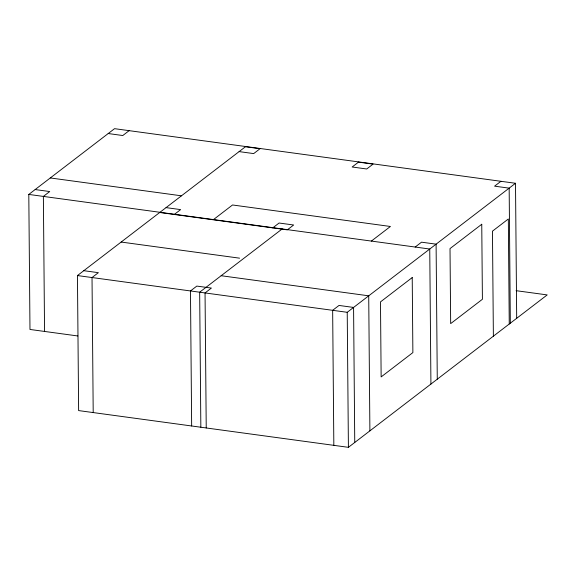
<?xml version="1.0" encoding="UTF-8"?>
<svg xmlns="http://www.w3.org/2000/svg" width="576" height="576" viewBox="0 0 576 576"><rect width="100%" height="100%" fill="white"/><g stroke="black" fill="none" stroke-linecap="round" stroke-linejoin="round"><path stroke-width="0.86" d="M77.839 335.974L29.981 329.458L28.8 194.429L114.559 128.671L515.506 183.276L516.686 318.305M129.132 130.658L122.789 135.526L108.209 133.538M516.096 290.678L547.2 294.912L348.408 447.329L78.631 410.587L77.45 275.558L245.729 146.534M174.276 214.474L180.626 209.606L166.054 207.626M213.487 219.578L232.531 204.977L390.42 226.476L371.376 241.078M272.736 227.887L279.079 223.02L293.652 225L287.309 229.867L159.703 212.494M282.182 228.931L199.663 292.198L200.844 427.226M415.174 247.046L421.524 242.179L436.097 244.159L437.27 379.195M500.933 181.296L494.582 186.163L509.162 188.143L510.336 323.172M77.45 275.558L347.227 312.3L515.506 183.276M245.462 146.743L260.035 148.723L253.692 153.59L239.119 151.61M50.292 177.948L181.462 195.811M35.15 189.562L49.723 191.542L43.373 196.409L44.554 331.438M28.8 194.429L429.746 249.026L430.927 384.055M121.154 242.05L239.573 258.17M221.155 275.724L368.719 295.819L369.893 430.848M83.801 270.691L98.374 272.671L92.023 277.538L93.204 412.567M509.249 324.007L508.327 218.988L492.458 231.156L493.38 336.175M354.751 442.462L353.578 307.433L339.005 305.446L332.654 310.313L333.835 445.342M347.227 312.3L348.408 447.329M206.23 427.961L205.049 292.932L211.399 288.065L196.826 286.085L190.476 290.952L191.657 425.981M358.495 162.137L352.145 166.997L366.718 168.984L373.068 164.117L358.495 162.137M412.222 277.567L380.484 301.903L381.139 376.92L412.877 352.584L412.222 277.567M481.752 224.266L450.014 248.594L450.67 323.611L482.407 299.275L481.752 224.266"/></g></svg>
